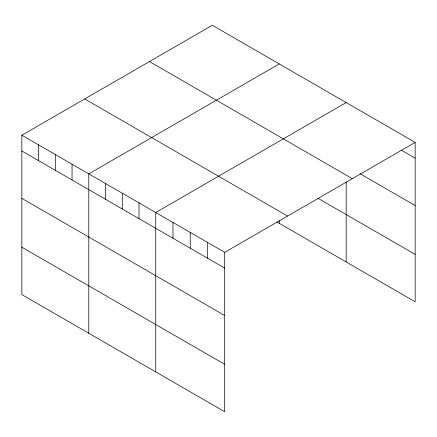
<?xml version="1.0" encoding="UTF-8"?>
<svg xmlns="http://www.w3.org/2000/svg" width="437" height="437" viewBox="0 0 437 437"><rect width="100%" height="100%" fill="white"/><g stroke="black" fill="none" stroke-linecap="round" stroke-linejoin="round"><path stroke-width="0.66" d="M21.85 135.224L224.7 252.34L224.7 411.73L21.85 294.614L21.85 135.224L212.3 25.27L415.15 142.386L415.15 301.776L276.932 221.98M279.238 63.917L88.793 173.871L88.793 333.262M346.18 102.564L155.73 212.519L155.73 371.914M224.7 252.34L415.15 142.386M401.357 150.191L415.15 158.156M359.973 173.697L415.15 205.548M149.449 61.551L352.304 178.667M317.901 198.24L415.15 254.383M84.696 98.937L287.551 216.053M21.85 150.994L224.7 268.11M21.85 198.387L224.7 315.503M21.85 247.222L224.7 364.338M346.18 182.011L346.18 261.96M279.238 220.68L279.238 223.312M207.46 242.382L207.46 258.152M190.215 232.429L190.215 248.2M172.976 222.471L172.976 238.241M138.999 202.855L138.999 218.626M122.262 193.192L122.262 208.962M105.525 183.535L105.525 199.305M72.056 164.208L72.056 179.978M55.319 154.545L55.319 170.315M38.587 144.882L38.587 160.658"/></g></svg>
